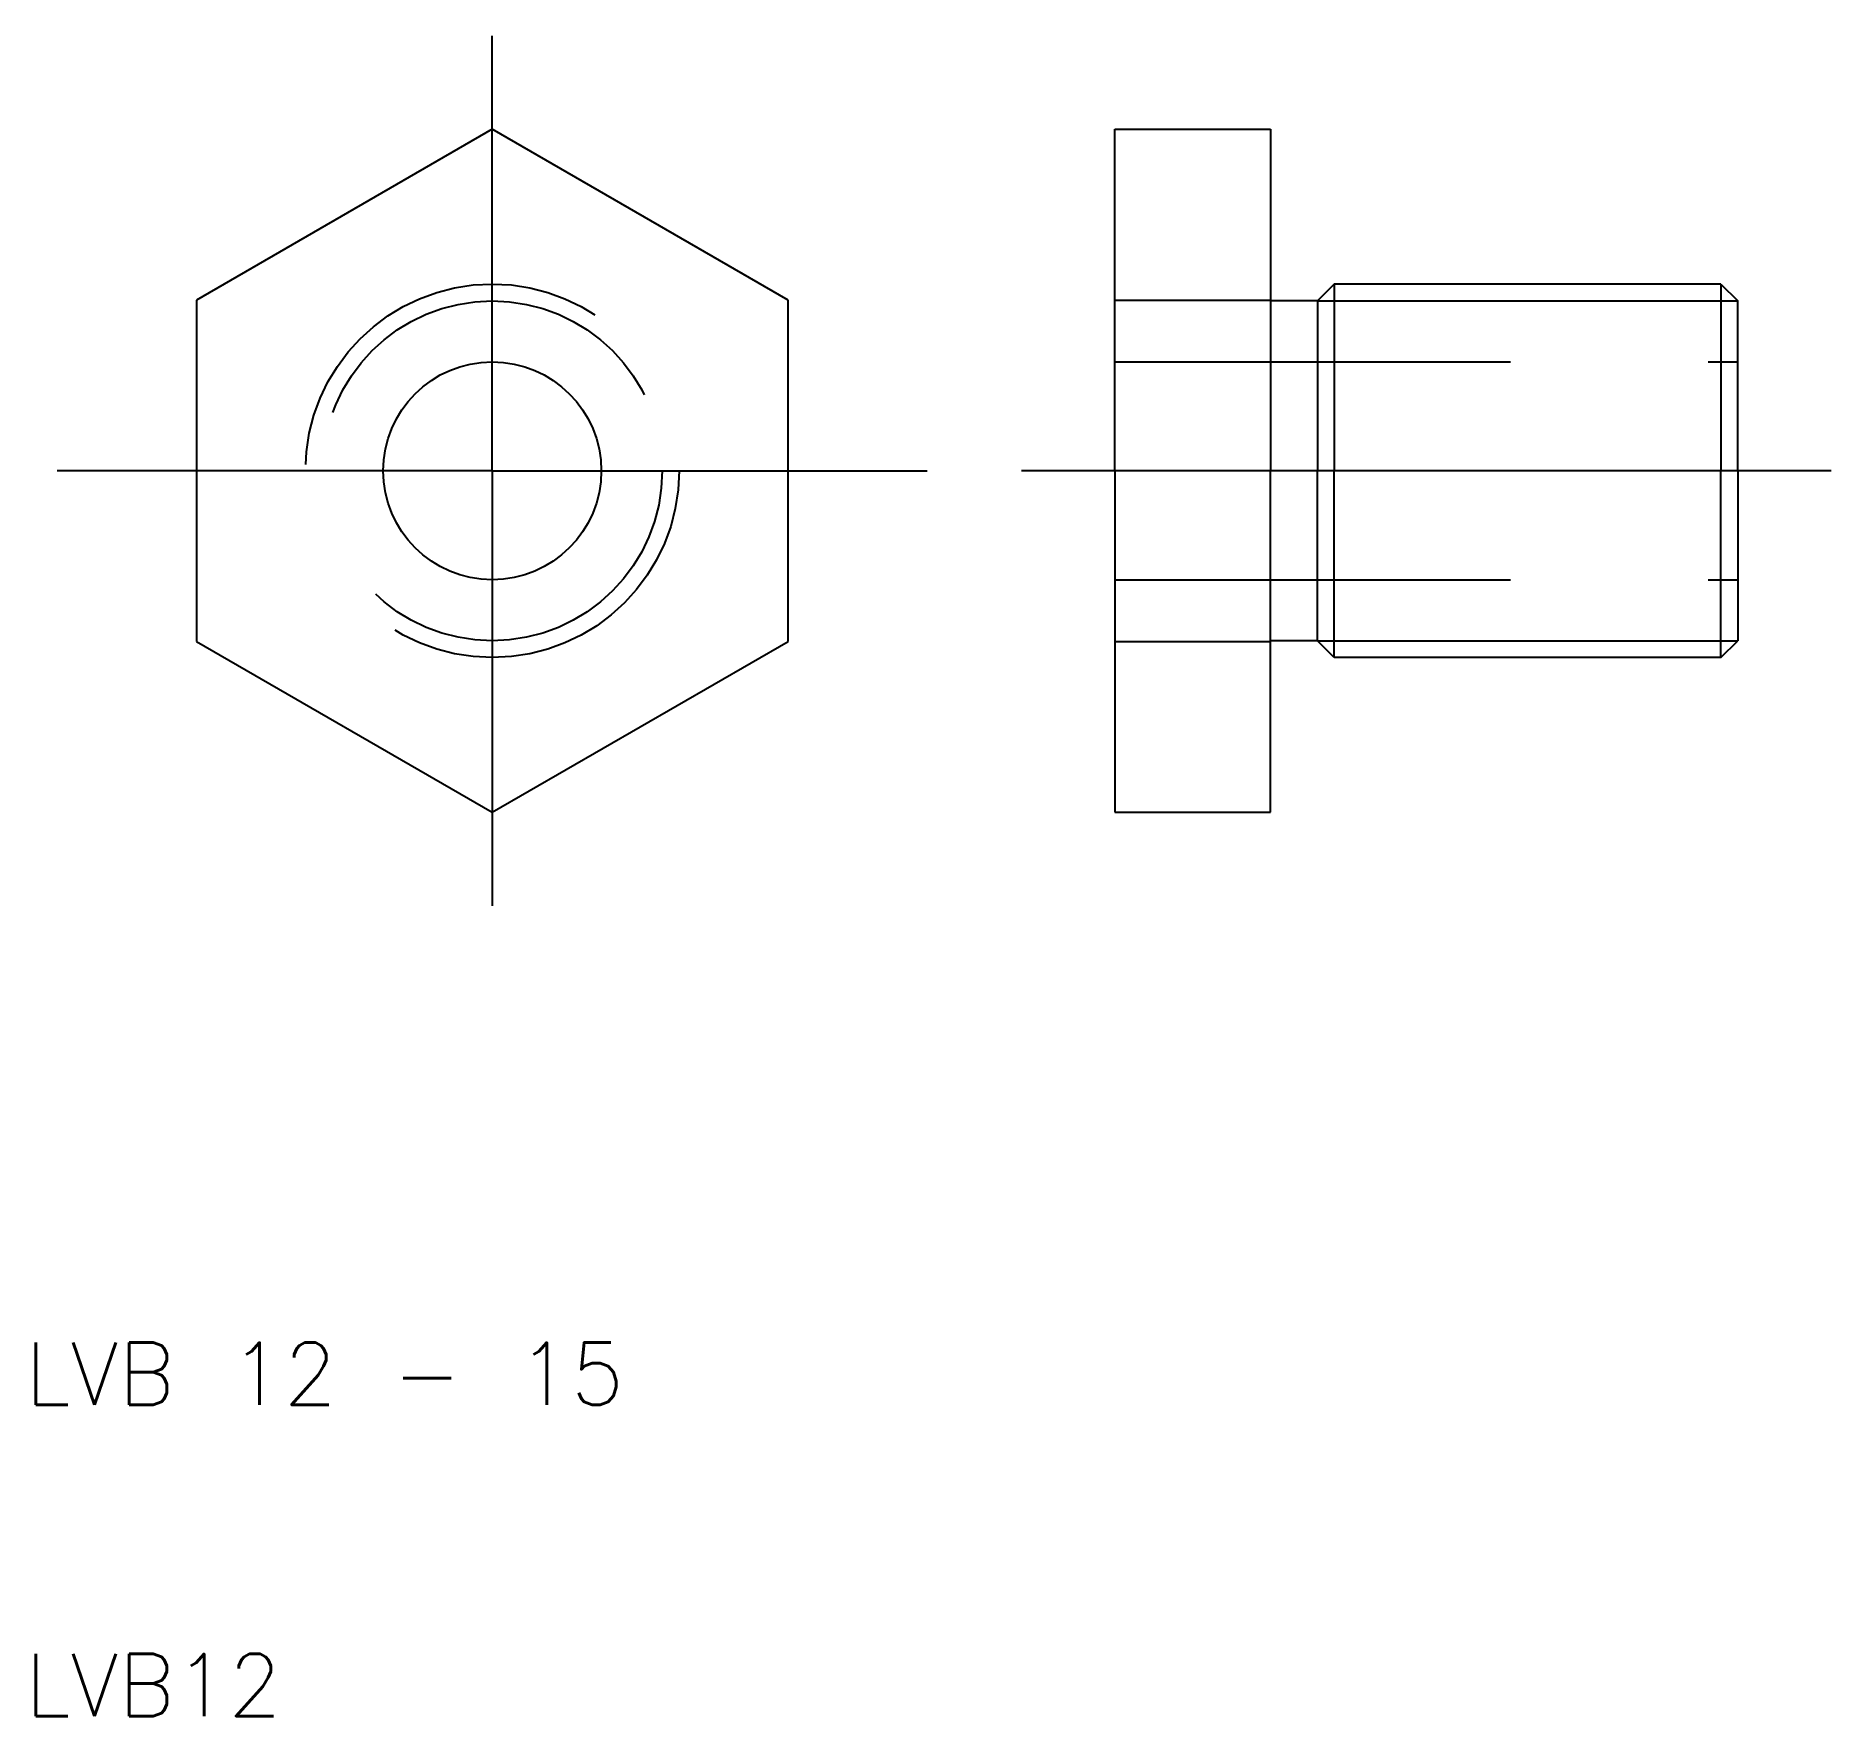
# Model space of a CAD drawing. Extents: x 10.3 to 68, y 10 to 64.
import ezdxf

# ---------------------------------------------------------------- set-up
doc = ezdxf.new("R2010")
doc.units = 0
doc.linetypes.add('CENTER', pattern=[50.8, 31.75, -6.35, 6.35, -6.35])
doc.linetypes.add('DASHED', pattern=[19.05, 12.7, -6.35])
doc.layers.get('0').update_dxf_attribs({"linetype": 'CONTINUOUS'})
doc.layers.add('CENTER', color=1, linetype='CENTER')
doc.styles.get("Standard").update_dxf_attribs({"font": 'txt.shx'})

msp = doc.modelspace()

# ---------------------------------------------------------------- linework, layer by layer
for p, q in [((25, 60.97), (15.5, 55.485)), ((34.5, 55.485), (25, 60.97)), ((45, 60.97), (50, 60.97)), ((45, 50), (45, 60.97)), ((50, 60.97), (50, 55.458)), ((52.042, 56), (51.5, 55.458)), ((52.042, 56), (52.042, 50)), ((64.458, 56), (52.042, 56)), ((64.458, 56), (65, 55.458)), ((64.458, 56), (64.458, 50)), ((15.5, 55.485), (15.5, 44.515)), ((34.5, 44.515), (34.5, 55.485)), ((45, 55.485), (50, 55.485)), ((51.5, 55.458), (50, 55.458)), ((50, 55.458), (50, 50)), ((51.5, 55.458), (51.5, 50)), ((65, 50), (65, 55.458)), ((45, 50), (45, 39.03)), ((50, 44.541), (50, 50)), ((51.5, 44.541), (51.5, 50)), ((52.042, 44), (52.042, 50)), ((64.458, 44), (64.458, 50)), ((65, 50), (65, 44.541)), ((15.5, 44.515), (25, 39.03)), ((25, 39.03), (34.5, 44.515)), ((45, 44.515), (50, 44.515)), ((50, 39.03), (50, 44.541)), ((51.5, 44.541), (50, 44.541)), ((52.042, 44), (51.5, 44.541)), ((64.458, 44), (65, 44.541)), ((64.458, 44), (52.042, 44)), ((45, 39.03), (50, 39.03))]:
    msp.add_line(p, q)
at = {"color": 3}
for p, q in [((51.5, 55.458), (65, 55.458)), ((51.5, 44.541), (65, 44.541))]:
    msp.add_line(p, q, dxfattribs=at)
at = {"color": 3, "linetype": 'DASHED'}
for p, q in [((45, 53.5), (65, 53.5)), ((45, 46.5), (65, 46.5))]:
    msp.add_line(p, q, dxfattribs=at)
for radius in [6, 5.458]:
    msp.add_circle((25, 50), radius, dxfattribs=at)
msp.add_circle((25, 50), 3.5)
at = {"layer": 'CENTER'}
for p, q in [((25, 50), (25, 63.97)), ((25, 50), (11.03, 50)), ((25, 50), (38.97, 50)), ((25, 50), (25, 36.03)), ((68, 50), (42, 50))]:
    msp.add_line(p, q, dxfattribs=at)

# ---------------------------------------------------------------- texts
for s, p in [('LVB 12 - 15', (10, 20)), ('LVB12', (10, 10))]:
    msp.add_text(s, height=2).set_placement(p)

doc.saveas('drawing.dxf')
